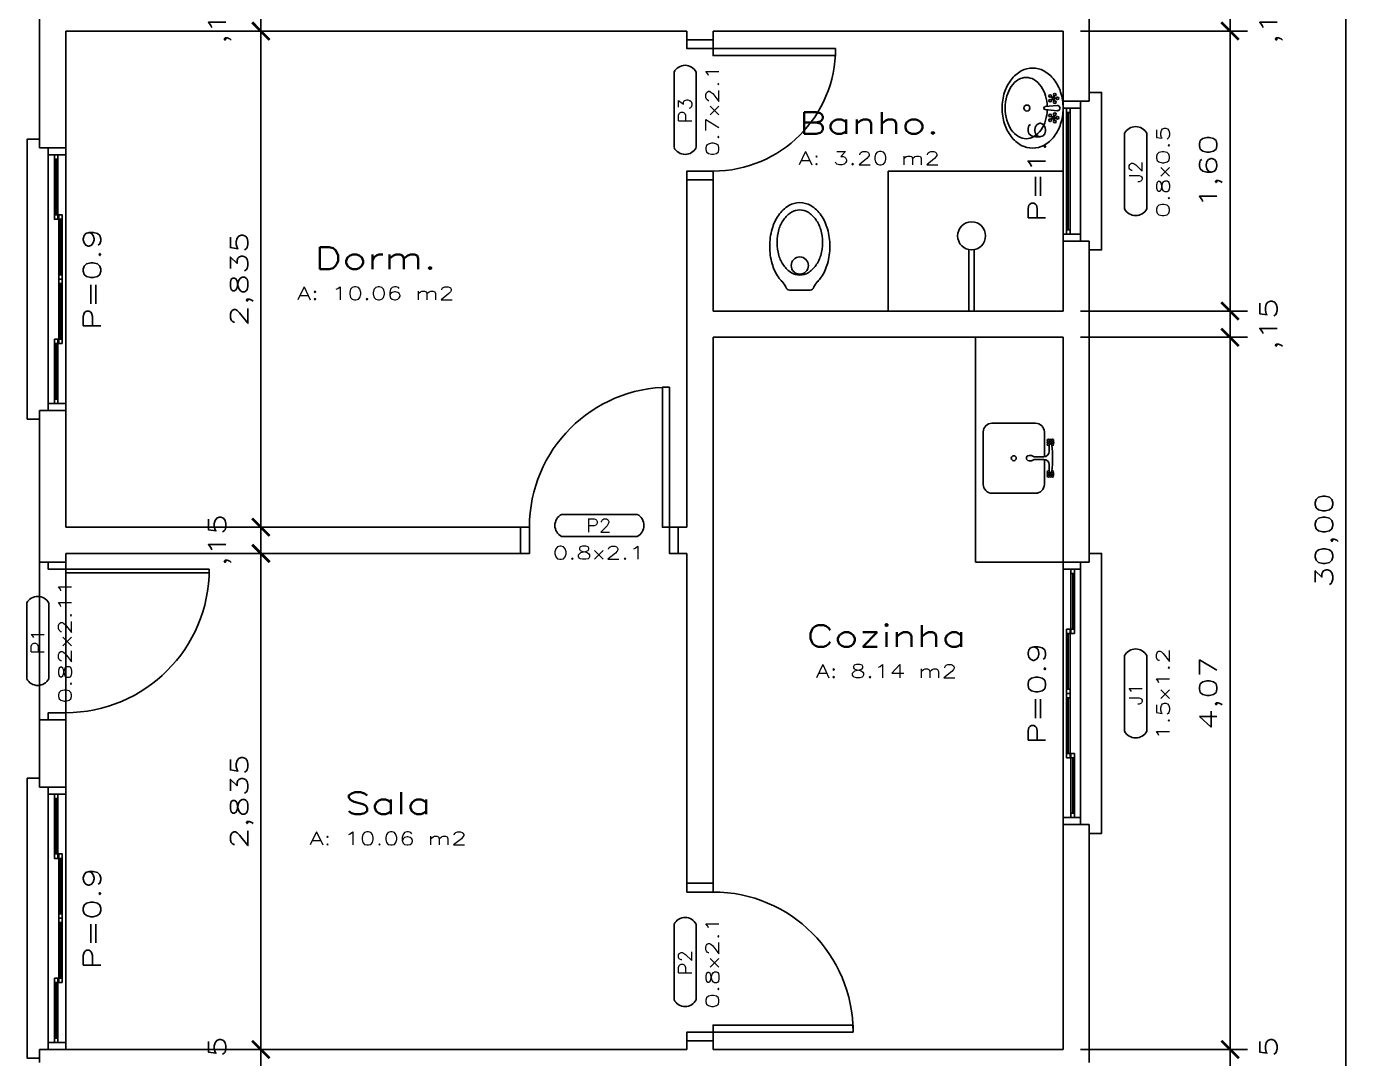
# Model space of a CAD drawing. Extents: x 241 to 398, y 106 to 179.
# Drawn here: x 246.91 to 254.55, y 157.18 to 163.07 of the extents above; entities that cross this region are included whole.
import ezdxf
from ezdxf.enums import TextEntityAlignment as Align

# ---------------------------------------------------------------- set-up
doc = ezdxf.new("R2010")
doc.units = 0
doc.layers.get('0').update_dxf_attribs({"linetype": 'CONTINUOUS'})
doc.layers.get('DEFPOINTS').update_dxf_attribs({"linetype": 'CONTINUOUS'})
for name, color, linetype in [('APARELHOS', 8, 'CONTINUOUS'), ('COTAS', 7, 'CONTINUOUS'), ('ESPECARQ', 7, 'CONTINUOUS'), ('ESQUADRIA', 3, 'CONTINUOUS'), ('MOBIL_I', 8, 'CONTINUOUS'), ('PAREDE', 5, 'CONTINUOUS'), ('UNIDADE', 4, 'CONTINUOUS'), ('VIDRO', 1, 'CONTINUOUS')]:
    doc.layers.add(name, color=color, linetype=linetype)
doc.styles.add('REGUA100', font='romans.shx', dxfattribs={"width": 1.4})
doc.styles.add('REGUA60', font='romans.shx', dxfattribs={"width": 1.4})
doc.styles.add('REGUA80', font='romans.shx', dxfattribs={"width": 1.4})
doc.styles.get("Standard").update_dxf_attribs({"font": 'ISOCP'})
doc.dimstyles.new('ISO-25', dxfattribs={"dimtxt": 2.5, "dimasz": 2.5, "dimexe": 1.25, "dimexo": 0.625, "dimtad": 1, "dimdec": 4, "dimdsep": 46, "dimlunit": 6, "dimtxsty": 'Standard', "dimcen": 2.5, "dimadec": 0, "dimazin": 0, "dimtfac": 1, "dimtdec": 4, "dimtmove": 0, "dimatfit": 3, "dimfxl": 0, "dimtolj": 1, "dimtzin": 0, "dimarcsym": 0})

# ---------------------------------------------------------------- blocks, each defined once
blk = doc.blocks.new('INDESQ2')
at = {"color": 0, "linetype": 'ByBlock'}
for p, q in [((4.32, 2.96), (-4.32, 2.96)), ((-4.32, 0.44), (4.32, 0.44))]:
    blk.add_line(p, q, dxfattribs=at)
at = {"color": 0}
for centre, start, end in [((-3.67, 1.7), 117.3654, 242.6346), ((3.67, 1.7), 297.3654, 62.6346)]:
    blk.add_arc(centre, 1.42, start, end, dxfattribs=at)
at = {"style": 'REGUA60', "width": 1.4, "flags": 9}
blk.add_attdef('LOCAL', text='', height=1.5, dxfattribs=at).set_placement((-0.08, -4.35), align=Align.CENTER)
at = {"layer": 'ESPECARQ', "color": 0, "style": 'REGUA60'}
for tag, width, p in [('COD', 1.1, (-0.08, 0.95)), ('DIM', 1.4, (-0.08, -2.17))]:
    blk.add_attdef(tag, text='', height=1.5, dxfattribs=dict(at, width=width)).set_placement(p, align=Align.CENTER)
blk = doc.blocks.new('CUBACOZ')
at = {"layer": 'APARELHOS'}
for p, q in [((-0.1515, 0.1741), (-0.0096, 0.1741)), ((-0.1045, 0.2035), (-0.0987, 0.2093)), ((-0.0987, 0.2093), (-0.1044, 0.215)), ((-0.0916, 0.2164), (-0.0978, 0.2225)), ((-0.0973, 0.1965), (-0.0916, 0.2022)), ((-0.0916, 0.2164), (-0.0858, 0.2221)), ((-0.0916, 0.2022), (-0.0857, 0.1963)), ((-0.0845, 0.2093), (-0.0788, 0.215)), ((-0.0845, 0.2093), (-0.0786, 0.2034)), ((-0.0749, 0.2018), (-0.0395, 0.2018)), ((-0.0095, 0.1165), (-0.0095, 0.1718)), ((0.0055, 0.1741), (0.1485, 0.1741)), ((0.0055, 0.1165), (0.0055, 0.1718)), ((0.0355, 0.2018), (0.0715, 0.2018)), ((0.0755, 0.2034), (0.0813, 0.2092)), ((0.0813, 0.2092), (0.0756, 0.2149)), ((0.0884, 0.2162), (0.0822, 0.2224)), ((0.0827, 0.1964), (0.0884, 0.2021)), ((0.0884, 0.2162), (0.0942, 0.222)), ((0.0884, 0.2021), (0.0943, 0.1962)), ((0.0955, 0.2092), (0.1011, 0.2149)), ((0.0955, 0.2092), (0.1014, 0.2033)), ((-0.2015, -0.1253), (-0.2015, 0.1241)), ((-0.017, 0.1015), (-0.0095, 0.1165)), ((-0.017, 0.0865), (-0.017, 0.1015)), ((0.013, 0.1015), (0.0055, 0.1165)), ((0.013, 0.0865), (0.013, 0.1015)), ((0.1985, 0.1241), (0.1985, -0.1253)), ((-0.1515, -0.1753), (0.1485, -0.1753))]:
    blk.add_line(p, q, dxfattribs=at)
for centre, radius in [((-0.1038, 0.2212), 0.0062), ((-0.1034, 0.1974), 0.0062), ((-0.0916, 0.2092), 0.00508), ((-0.0797, 0.2211), 0.0062), ((-0.0796, 0.1972), 0.0062), ((0.0761, 0.2211), 0.0062), ((0.0765, 0.1973), 0.0062), ((0.0884, 0.2091), 0.00508), ((0.1003, 0.221), 0.0062), ((0.1004, 0.1971), 0.0062), ((-0.0015, -0.0003), 0.0143)]:
    blk.add_circle(centre, radius, dxfattribs=at)
for centre, radius, start, end in [((-0.1515, 0.1241), 0.05, 90, 180), ((-0.0869, 0.2096), 0.0229, 161.72558, 199.74671), ((-0.0921, 0.2124), 0.0153, 59.57179, 120.42821), ((-0.0916, 0.2065), 0.0156, 241.28233, 298.71767), ((-0.0018, -0.4129), 0.6339, 83.34453, 96.65547), ((-0.0395, 0.1718), 0.03, 0, 90), ((0.0355, 0.1718), 0.03, 90, 180), ((0.0879, 0.2123), 0.0153, 59.57179, 120.42821), ((0.0884, 0.2064), 0.0156, 241.28233, 298.71767), ((0.0878, 0.2091), 0.0188, 335.24621, 23.31831), ((0.1485, 0.1241), 0.05, 0, 90), ((-0.002, 0.0865), 0.015, 180, 0), ((-0.1515, -0.1253), 0.05, 180, 270), ((0.1485, -0.1253), 0.05, 270, 0)]:
    blk.add_arc(centre, radius, start, end, dxfattribs=at)
blk = doc.blocks.new('INDUNI1')
at = {"color": 0, "style": 'REGUA100', "width": 1.4, "flags": 8}
for tag, p in [('NOME1', (0, 0)), ('NOME2', (0, -4.29))]:
    blk.add_attdef(tag, text='', height=2.5, dxfattribs=at).set_placement(p, align=Align.CENTER)
at = {"layer": 'ESPECARQ', "style": 'REGUA60', "width": 1.4}
blk.add_attdef('AREA', text='', height=1.5, dxfattribs=at).set_placement((0, -7.81), align=Align.CENTER)
at = {"layer": 'ESPECARQ', "style": 'REGUA60', "width": 1.4, "flags": 8}
for tag, p in [('PISO', (0, -10.31)), ('REVPAR', (0, -12.81)), ('PEDIR', (0, -15.31))]:
    blk.add_attdef(tag, text='', height=1.5, dxfattribs=at).set_placement(p, align=Align.CENTER)
blk = doc.blocks.new('LAVAT')
for p, q in [((-10.1, -2.8), (-8.9, -3.2)), ((-10, -2.4), (-8.7, -2.8)), ((-9.4, -4.9), (-8.6, -3.8)), ((-9.1, -5.2), (-8.3, -4.1)), ((-8.2, -1), (-8.2, -2.4)), ((-7.8, -1), (-7.8, -2.4)), ((-6.8, -5.2), (-7.6, -4.1)), ((-6.5, -4.9), (-7.3, -3.8)), ((-5.9, -2.4), (-7.2, -2.8)), ((-5.8, -2.8), (-7.1, -3.2)), ((-2.1, -0.2), (-1.2, -10.1)), ((2.1, -0.2), (1.2, -10.1)), ((5.8, -2.8), (7.1, -3.2)), ((5.9, -2.4), (7.2, -2.8)), ((6.5, -4.9), (7.3, -3.8)), ((6.8, -5.2), (7.6, -4.1)), ((7.8, -1), (7.8, -2.4)), ((8.2, -1), (8.2, -2.4)), ((9.1, -5.2), (8.3, -4.1)), ((9.4, -4.9), (8.6, -3.8)), ((10, -2.4), (8.7, -2.8)), ((10.1, -2.8), (8.9, -3.2))]:
    blk.add_line(p, q)
blk.add_lwpolyline([(0, 4.6, 0.076419), (-12.9, 2.6, 0.086454), (-23.1, -2.7, 0.105866), (-30.4, -11.2, 0.125365), (-32.7, -20.3, 0.125365), (-30.4, -29.5, 0.105866), (-23.1, -37.9, 0.086454), (-12.9, -43.2, 0.076419), (0, -45.2, 0.076419), (12.9, -43.2, 0.086454), (23.1, -37.9, 0.105866), (30.4, -29.5, 0.125365), (32.7, -20.3, 0.125365), (30.4, -11.2, 0.105866), (23.1, -2.7, 0.086454), (12.9, 2.6, 0.076419)], format="xyb", close=True)
for points in [[(-25, -25.5, 0.136248), (-23.3, -31.7, 0.106961), (-17.7, -37.7, 0.081463), (-9.9, -41.3, 0.069558), (0, -42.7, 0.069558), (9.9, -41.3, 0.081463), (17.7, -37.7, 0.106961), (23.3, -31.7, 0.136248), (25, -25.5, 0.136248), (23.3, -19.3, 0.106961), (17.7, -13.3, 0.081463), (9.9, -9.7, 0.060346), (1.3, -8.3, 0.069558)], [(-1.3, -8.3, 0.060346), (-9.9, -9.7, 0.081463), (-17.7, -13.3, 0.106961), (-23.3, -19.3, 0.136248), (-25, -25.5, 0.136248)]]:
    blk.add_lwpolyline(points, format="xyb")
for centre, radius in [((-8, 0), 1.05), ((8, 0), 1.05), ((-11, -2.2), 1.05), ((-9.9, -5.9), 1.05), ((-8, -3.2), 0.904), ((-6.1, -5.9), 1.05), ((-4.9, -2.2), 1.05), ((4.9, -2.2), 1.05), ((6.1, -5.9), 1.05), ((8, -3.2), 0.904), ((9.9, -5.9), 1.05), ((11, -2.2), 1.05), ((0, -25), 2.5)]:
    blk.add_circle(centre, radius)
for centre, radius, start, end in [((0, 0), 2.11, 354.4166, 185.8913), ((0, -10), 1.16, 185.4287, 354.7356)]:
    blk.add_arc(centre, radius, start, end)
blk = doc.blocks.new('VASO')
for p in [(-5.96, 0), (5.96, 0)]:
    blk.add_line(p, (0, 0))
for points in [[(0, 50, 0.136248), (-6.22, 48.27, 0.106961), (-12.17, 42.68, 0.081463), (-15.82, 34.92, 0.069558), (-17.21, 25, 0.069558), (-15.82, 15.08, 0.081463), (-12.17, 7.32, 0.040842), (-10.18, 4.88, 0.136248)], [(10.26, 4.96, 0.039379), (12.17, 7.32, 0.081463), (15.82, 15.08, 0.069558), (17.21, 25, 0.069558), (15.82, 34.92, 0.081463), (12.17, 42.68, 0.106961), (6.22, 48.27, 0.136248), (0, 50, 0.136248)]]:
    blk.add_lwpolyline(points, format="xyb")
blk.add_lwpolyline([(-0.01, 45.77, 0.134521), (-4.72, 44.48, 0.106852), (-9.2, 40.33, 0.08225), (-11.96, 34.56, 0.070585), (-13, 27.19, 0.070585), (-11.96, 19.82, 0.08225), (-9.2, 14.05, 0.106852), (-4.72, 9.9, 0.134521), (-0.01, 8.61, 0.134521), (4.69, 9.9, 0.106852), (9.17, 14.05, 0.08225), (11.93, 19.82, 0.070585), (12.97, 27.19, 0.070585), (11.93, 34.56, 0.08225), (9.17, 40.33, 0.106852), (4.69, 44.48, 0.134521)], format="xyb", close=True)
blk.add_circle((-0.01, 14.04), 4.93)
for centre, radius, start, end in [((-21.76, -5.8), 15.76, 27.89368, 42.68741), ((-5.96, 2), 2, 186.21105, 270), ((5.96, 2), 2, 270, 353.78895), ((21.76, -5.8), 15.76, 137.31259, 152.10632)]:
    blk.add_arc(centre, radius, start, end)
blk = doc.blocks.new('VASOSANIT2')
at = {"layer": 'APARELHOS', "ltscale": 10, "xscale": 0.01, "yscale": 0.01, "zscale": 0.01}
blk.add_blockref('VASO', (-0.0298, 0), dxfattribs=at)
blk = doc.blocks.new('CHUVA')
at = {"layer": 'APARELHOS'}
for p, q in [((-0.03, -0.35), (-0.03, 0)), ((0, -0.35), (0, 0))]:
    blk.add_line(p, q, dxfattribs=at)
blk.add_circle((-0.015, -0.43), 0.08, dxfattribs=at)
blk = doc.blocks.new('_ARCHTICK')
at = {"color": 0, "linetype": 'ByBlock', "const_width": 0.15}
blk.add_lwpolyline([(-0.5, -0.5), (0.5, 0.5)], dxfattribs=at)
blk = doc.blocks.new('*D62')
at = {"color": 1, "linetype": 'ByBlock', "transparency": 16777216}
for p, q in [((252.9371, 157.2278), (253.8915, 157.2278)), ((253.7915, 156.9778), (253.7915, 157.2278))]:
    blk.add_line(p, q, dxfattribs=at)
at = {"layer": 'DEFPOINTS', "color": 0, "linetype": 'ByBlock', "transparency": 16777216}
for p in [(252.8371, 157.2278, -3.35), (253.7915, 157.2278), (252.8371, 157.0778, -3.35)]:
    blk.add_point(p, dxfattribs=at)
at = {"color": 1, "linetype": 'ByBlock', "transparency": 16777216, "xscale": 0.1, "yscale": 0.1, "zscale": 0.1}
for p, rotation in [((253.7915, 157.2278), 90), ((253.7915, 157.0778), 270)]:
    blk.add_blockref('_ARCHTICK', p, dxfattribs=dict(at, rotation=rotation))
at = {"color": 7, "linetype": 'ByBlock', "transparency": 16777216, "insert": (254.026, 157.1528), "char_height": 0.1, "attachment_point": 5, "rotation": 90, "style": 'REGUA60'}
blk.add_mtext('\\A1;,15', dxfattribs=at)
blk = doc.blocks.new('*D63')
at = {"color": 1, "linetype": 'ByBlock', "transparency": 16777216}
for p, q in [((253.7915, 157.1278), (253.7915, 161.3978)), ((252.9371, 161.2978), (253.8915, 161.2978))]:
    blk.add_line(p, q, dxfattribs=at)
at = {"layer": 'DEFPOINTS', "color": 0, "linetype": 'ByBlock', "transparency": 16777216}
for p in [(252.8371, 161.2978, -3.35), (253.7915, 161.2978), (252.8371, 157.2278, -3.35)]:
    blk.add_point(p, dxfattribs=at)
at = {"color": 1, "linetype": 'ByBlock', "transparency": 16777216, "xscale": 0.1, "yscale": 0.1, "zscale": 0.1}
for p, rotation in [((253.7915, 161.2978), 90), ((253.7915, 157.2278), 270)]:
    blk.add_blockref('_ARCHTICK', p, dxfattribs=dict(at, rotation=rotation))
at = {"color": 7, "linetype": 'ByBlock', "transparency": 16777216, "insert": (253.682, 159.2628), "char_height": 0.1, "attachment_point": 5, "rotation": 90, "style": 'REGUA60'}
blk.add_mtext('\\A1;4,07', dxfattribs=at)
blk = doc.blocks.new('*D64')
at = {"color": 1, "linetype": 'ByBlock', "transparency": 16777216}
for p, q in [((252.9371, 161.4478), (253.8915, 161.4478)), ((253.7915, 161.1978), (253.7915, 161.4478))]:
    blk.add_line(p, q, dxfattribs=at)
at = {"layer": 'DEFPOINTS', "color": 0, "linetype": 'ByBlock', "transparency": 16777216}
for p in [(252.8371, 161.4478, -3.35), (253.7915, 161.4478), (252.8371, 161.2978, -3.35)]:
    blk.add_point(p, dxfattribs=at)
at = {"color": 1, "linetype": 'ByBlock', "transparency": 16777216, "xscale": 0.1, "yscale": 0.1, "zscale": 0.1}
for p, rotation in [((253.7915, 161.4478), 90), ((253.7915, 161.2978), 270)]:
    blk.add_blockref('_ARCHTICK', p, dxfattribs=dict(at, rotation=rotation))
at = {"color": 7, "linetype": 'ByBlock', "transparency": 16777216, "insert": (254.026, 161.3728), "char_height": 0.1, "attachment_point": 5, "rotation": 90, "style": 'REGUA60'}
blk.add_mtext('\\A1;,15', dxfattribs=at)
blk = doc.blocks.new('*D65')
at = {"color": 1, "linetype": 'ByBlock', "transparency": 16777216}
for p, q in [((253.7915, 161.3478), (253.7915, 163.1478)), ((252.9371, 163.0478), (253.8915, 163.0478))]:
    blk.add_line(p, q, dxfattribs=at)
at = {"layer": 'DEFPOINTS', "color": 0, "linetype": 'ByBlock', "transparency": 16777216}
for p in [(252.8371, 163.0478, -3.35), (253.7915, 163.0478), (252.8371, 161.4478, -3.35)]:
    blk.add_point(p, dxfattribs=at)
at = {"color": 1, "linetype": 'ByBlock', "transparency": 16777216, "xscale": 0.1, "yscale": 0.1, "zscale": 0.1}
for p, rotation in [((253.7915, 163.0478), 90), ((253.7915, 161.4478), 270)]:
    blk.add_blockref('_ARCHTICK', p, dxfattribs=dict(at, rotation=rotation))
at = {"color": 7, "linetype": 'ByBlock', "transparency": 16777216, "insert": (253.682, 162.2478), "char_height": 0.1, "attachment_point": 5, "rotation": 90, "style": 'REGUA60'}
blk.add_mtext('\\A1;1,60', dxfattribs=at)
blk = doc.blocks.new('*D66')
at = {"color": 1, "linetype": 'ByBlock', "transparency": 16777216}
for p, q in [((252.9371, 163.1978), (253.8915, 163.1978)), ((253.7915, 162.9478), (253.7915, 163.1978))]:
    blk.add_line(p, q, dxfattribs=at)
at = {"layer": 'DEFPOINTS', "color": 0, "linetype": 'ByBlock', "transparency": 16777216}
for p in [(252.8371, 163.1978, -3.35), (253.7915, 163.1978), (252.8371, 163.0478, -3.35)]:
    blk.add_point(p, dxfattribs=at)
at = {"color": 1, "linetype": 'ByBlock', "transparency": 16777216, "xscale": 0.1, "yscale": 0.1, "zscale": 0.1}
for p, rotation in [((253.7915, 163.1978), 90), ((253.7915, 163.0478), 270)]:
    blk.add_blockref('_ARCHTICK', p, dxfattribs=dict(at, rotation=rotation))
at = {"color": 7, "linetype": 'ByBlock', "transparency": 16777216, "insert": (254.026, 163.1228), "char_height": 0.1, "attachment_point": 5, "rotation": 90, "style": 'REGUA60'}
blk.add_mtext('\\A1;,15', dxfattribs=at)
blk = doc.blocks.new('*D75')
at = {"color": 1, "linetype": 'ByBlock', "transparency": 16777216}
for p, q in [((254.4529, 175.2378), (254.4529, 145.0378)), ((253.0871, 175.1378), (254.5529, 175.1378)), ((253.0871, 145.1378), (254.5529, 145.1378))]:
    blk.add_line(p, q, dxfattribs=at)
at = {"layer": 'DEFPOINTS', "color": 0, "linetype": 'ByBlock', "transparency": 16777216}
for p in [(252.9871, 175.1378, -3.35), (252.9871, 145.1378, -3.35), (254.4529, 145.1378)]:
    blk.add_point(p, dxfattribs=at)
at = {"color": 1, "linetype": 'ByBlock', "transparency": 16777216, "xscale": 0.1, "yscale": 0.1, "zscale": 0.1}
for p, rotation in [((254.4529, 175.1378), 90), ((254.4529, 145.1378), 270)]:
    blk.add_blockref('_ARCHTICK', p, dxfattribs=dict(at, rotation=rotation))
at = {"color": 7, "linetype": 'ByBlock', "transparency": 16777216, "insert": (254.3434, 160.1378), "char_height": 0.1, "attachment_point": 5, "rotation": 90, "style": 'REGUA60'}
blk.add_mtext('\\A1;30,00', dxfattribs=at)
blk = doc.blocks.new('*D83')
at = {"color": 1, "linetype": 'ByBlock', "transparency": 16777216}
for p, q in [((248.3371, 157.2278), (248.1526, 157.2278)), ((248.2526, 156.9778), (248.2526, 157.2278))]:
    blk.add_line(p, q, dxfattribs=at)
at = {"layer": 'DEFPOINTS', "color": 0, "linetype": 'ByBlock', "transparency": 16777216}
for p in [(248.2526, 157.2278), (248.4371, 157.2278, -3.35), (248.4371, 157.0778, -3.35)]:
    blk.add_point(p, dxfattribs=at)
at = {"color": 1, "linetype": 'ByBlock', "transparency": 16777216, "xscale": 0.1, "yscale": 0.1, "zscale": 0.1}
for p, rotation in [((248.2526, 157.2278), 90), ((248.2526, 157.0778), 270)]:
    blk.add_blockref('_ARCHTICK', p, dxfattribs=dict(at, rotation=rotation))
at = {"color": 7, "linetype": 'ByBlock', "transparency": 16777216, "insert": (248.0181, 157.1528), "char_height": 0.1, "attachment_point": 5, "rotation": 90, "style": 'REGUA60'}
blk.add_mtext('\\A1;,15', dxfattribs=at)
blk = doc.blocks.new('*D84')
at = {"color": 1, "linetype": 'ByBlock', "transparency": 16777216}
for p, q in [((248.2526, 157.1278), (248.2526, 160.1628)), ((248.3371, 160.0628), (248.1526, 160.0628)), ((248.3371, 157.2278), (248.1526, 157.2278))]:
    blk.add_line(p, q, dxfattribs=at)
at = {"layer": 'DEFPOINTS', "color": 0, "linetype": 'ByBlock', "transparency": 16777216}
for p in [(248.2526, 160.0628), (248.4371, 160.0628, -3.35), (248.4371, 157.2278, -3.35)]:
    blk.add_point(p, dxfattribs=at)
at = {"color": 1, "linetype": 'ByBlock', "transparency": 16777216, "xscale": 0.1, "yscale": 0.1, "zscale": 0.1}
for p, rotation in [((248.2526, 160.0628), 90), ((248.2526, 157.2278), 270)]:
    blk.add_blockref('_ARCHTICK', p, dxfattribs=dict(at, rotation=rotation))
at = {"color": 7, "linetype": 'ByBlock', "transparency": 16777216, "insert": (248.1431, 158.6453), "char_height": 0.1, "attachment_point": 5, "rotation": 90, "style": 'REGUA60'}
blk.add_mtext('\\A1;2,835', dxfattribs=at)
blk = doc.blocks.new('*D85')
at = {"color": 1, "linetype": 'ByBlock', "transparency": 16777216}
for p, q in [((248.3371, 160.2128), (248.1526, 160.2128)), ((248.2526, 159.9628), (248.2526, 160.2128))]:
    blk.add_line(p, q, dxfattribs=at)
at = {"layer": 'DEFPOINTS', "color": 0, "linetype": 'ByBlock', "transparency": 16777216}
for p in [(248.2526, 160.2128), (248.4371, 160.2128, -3.35), (248.4371, 160.0628, -3.35)]:
    blk.add_point(p, dxfattribs=at)
at = {"color": 1, "linetype": 'ByBlock', "transparency": 16777216, "xscale": 0.1, "yscale": 0.1, "zscale": 0.1}
for p, rotation in [((248.2526, 160.2128), 90), ((248.2526, 160.0628), 270)]:
    blk.add_blockref('_ARCHTICK', p, dxfattribs=dict(at, rotation=rotation))
at = {"color": 7, "linetype": 'ByBlock', "transparency": 16777216, "insert": (248.0181, 160.1378), "char_height": 0.1, "attachment_point": 5, "rotation": 90, "style": 'REGUA60'}
blk.add_mtext('\\A1;,15', dxfattribs=at)
blk = doc.blocks.new('*D86')
at = {"color": 1, "linetype": 'ByBlock', "transparency": 16777216}
for p, q in [((248.2526, 160.1128), (248.2526, 163.1478)), ((248.3371, 163.0478), (248.1526, 163.0478)), ((248.3371, 160.2128), (248.1526, 160.2128))]:
    blk.add_line(p, q, dxfattribs=at)
at = {"layer": 'DEFPOINTS', "color": 0, "linetype": 'ByBlock', "transparency": 16777216}
for p in [(248.2526, 163.0478), (248.4371, 163.0478, -3.35), (248.4371, 160.2128, -3.35)]:
    blk.add_point(p, dxfattribs=at)
at = {"color": 1, "linetype": 'ByBlock', "transparency": 16777216, "xscale": 0.1, "yscale": 0.1, "zscale": 0.1}
for p, rotation in [((248.2526, 163.0478), 90), ((248.2526, 160.2128), 270)]:
    blk.add_blockref('_ARCHTICK', p, dxfattribs=dict(at, rotation=rotation))
at = {"color": 7, "linetype": 'ByBlock', "transparency": 16777216, "insert": (248.1431, 161.6303), "char_height": 0.1, "attachment_point": 5, "rotation": 90, "style": 'REGUA60'}
blk.add_mtext('\\A1;2,835', dxfattribs=at)
blk = doc.blocks.new('*D87')
at = {"color": 1, "linetype": 'ByBlock', "transparency": 16777216}
for p, q in [((248.3371, 163.1978), (248.1526, 163.1978)), ((248.2526, 162.9478), (248.2526, 163.1978))]:
    blk.add_line(p, q, dxfattribs=at)
at = {"layer": 'DEFPOINTS', "color": 0, "linetype": 'ByBlock', "transparency": 16777216}
for p in [(248.2526, 163.1978), (248.4371, 163.1978, -3.35), (248.4371, 163.0478, -3.35)]:
    blk.add_point(p, dxfattribs=at)
at = {"color": 1, "linetype": 'ByBlock', "transparency": 16777216, "xscale": 0.1, "yscale": 0.1, "zscale": 0.1}
for p, rotation in [((248.2526, 163.1978), 90), ((248.2526, 163.0478), 270)]:
    blk.add_blockref('_ARCHTICK', p, dxfattribs=dict(at, rotation=rotation))
at = {"color": 7, "linetype": 'ByBlock', "transparency": 16777216, "insert": (248.0181, 163.1228), "char_height": 0.1, "attachment_point": 5, "rotation": 90, "style": 'REGUA60'}
blk.add_mtext('\\A1;,15', dxfattribs=at)

msp = doc.modelspace()

# ---------------------------------------------------------------- linework, layer by layer
at = {"layer": 'APARELHOS'}
for p, q in [((251.8371, 161.4478, -3.35), (251.8371, 162.2478, -3.35)), ((252.8371, 162.2478, -3.35), (251.8371, 162.2478, -3.35)), ((252.3371, 161.2978, -3.35), (252.3371, 160.0128, -3.35)), ((252.8371, 160.0128, -3.35), (252.3371, 160.0128, -3.35))]:
    msp.add_line(p, q, dxfattribs=at)
at = {"layer": 'ESQUADRIA', "color": 1}
for p, q in [((252.8371, 162.6078, -3.35), (252.8371, 161.8878, -3.35)), ((252.8571, 162.5828, -3.35), (252.8571, 161.9128, -3.35)), ((252.8771, 162.5828, -3.35), (252.8771, 161.9128, -3.35)), ((252.9371, 162.6078, -3.35), (252.9371, 161.8878, -3.35)), ((247.0371, 160.9203, -3.35), (247.0371, 162.3403, -3.35)), ((247.1371, 160.9203, -3.35), (247.1371, 162.3403, -3.35)), ((247.0721, 161.9978, -3.35), (247.0721, 162.3153, -3.35)), ((247.0921, 161.9978, -3.35), (247.0921, 162.3153, -3.35)), ((247.0971, 161.6553, -3.35), (247.0971, 161.9728, -3.35)), ((247.1171, 161.6553, -3.35), (247.1171, 161.9728, -3.35)), ((247.0971, 161.2878, -3.35), (247.0971, 161.6053, -3.35)), ((247.1171, 161.2878, -3.35), (247.1171, 161.6053, -3.35)), ((247.0721, 160.9453, -3.35), (247.0721, 161.2628, -3.35)), ((247.0921, 160.9453, -3.35), (247.0921, 161.2628, -3.35)), ((247.1371, 159.1528, -3.35), (247.1371, 159.9728, -3.35)), ((252.8371, 159.9728, -3.35), (252.8371, 158.5528, -3.35)), ((252.9371, 159.9728, -3.35), (252.9371, 158.5528, -3.35)), ((252.8821, 159.9478, -3.35), (252.8821, 159.6303, -3.35)), ((252.9021, 159.9478, -3.35), (252.9021, 159.6303, -3.35)), ((252.8571, 159.6053, -3.35), (252.8571, 159.2878, -3.35)), ((252.8771, 159.6053, -3.35), (252.8771, 159.2878, -3.35)), ((252.8571, 159.2378, -3.35), (252.8571, 158.9203, -3.35)), ((252.8771, 159.2378, -3.35), (252.8771, 158.9203, -3.35)), ((252.8821, 158.8953, -3.35), (252.8821, 158.5778, -3.35)), ((252.9021, 158.8953, -3.35), (252.9021, 158.5778, -3.35)), ((247.0371, 157.2678, -3.35), (247.0371, 158.6878, -3.35)), ((247.0721, 158.3453, -3.35), (247.0721, 158.6628, -3.35)), ((247.0921, 158.3453, -3.35), (247.0921, 158.6628, -3.35)), ((247.1371, 157.2678, -3.35), (247.1371, 158.6878, -3.35)), ((247.0971, 158.0028, -3.35), (247.0971, 158.3203, -3.35)), ((247.1171, 158.0028, -3.35), (247.1171, 158.3203, -3.35)), ((247.0971, 157.6353, -3.35), (247.0971, 157.9528, -3.35)), ((247.1171, 157.6353, -3.35), (247.1171, 157.9528, -3.35)), ((247.0721, 157.2928, -3.35), (247.0721, 157.6103, -3.35)), ((247.0921, 157.2928, -3.35), (247.0921, 157.6103, -3.35))]:
    msp.add_line(p, q, dxfattribs=at)
at = {"layer": 'ESQUADRIA', "elevation": -3.35}
for points in [[(250.8371, 162.9978), (250.8371, 162.9478), (250.6871, 162.9478), (250.6871, 162.9978)], [(252.8371, 162.6478), (252.8371, 162.6078), (252.9371, 162.6078), (252.9371, 162.6478)], [(252.9871, 162.6978), (253.0571, 162.6978), (253.0571, 161.7978), (252.9871, 161.7978)], [(246.9871, 160.8303), (246.9171, 160.8303), (246.9171, 162.4303), (246.9871, 162.4303)], [(247.1371, 162.3803), (247.1371, 162.3403), (247.0371, 162.3403), (247.0371, 162.3803)], [(250.8371, 162.1978), (250.8371, 162.2478), (250.6871, 162.2478), (250.6871, 162.1978)], [(252.8371, 161.8478), (252.8371, 161.8878), (252.9371, 161.8878), (252.9371, 161.8478)], [(247.1371, 160.8803), (247.1371, 160.9203), (247.0371, 160.9203), (247.0371, 160.8803)], [(249.7371, 160.0628), (249.7871, 160.0628), (249.7871, 160.2128), (249.7371, 160.2128)], [(250.6371, 160.0628), (250.5871, 160.0628), (250.5871, 160.2128), (250.6371, 160.2128)], [(252.9871, 160.0628), (253.0571, 160.0628), (253.0571, 158.4628), (252.9871, 158.4628)], [(246.9871, 159.1128), (246.9871, 159.1128), (246.9871, 160.0128), (246.9871, 160.0128)], [(247.1371, 160.0128), (247.1371, 159.9728), (247.0371, 159.9728), (247.0371, 160.0128)], [(252.8371, 160.0128), (252.8371, 159.9728), (252.9371, 159.9728), (252.9371, 160.0128)], [(247.1371, 159.1128), (247.1371, 159.1528), (247.0371, 159.1528), (247.0371, 159.1128)], [(246.9871, 157.1778), (246.9171, 157.1778), (246.9171, 158.7778), (246.9871, 158.7778)], [(247.1371, 158.7278), (247.1371, 158.6878), (247.0371, 158.6878), (247.0371, 158.7278)], [(252.8371, 158.5128), (252.8371, 158.5528), (252.9371, 158.5528), (252.9371, 158.5128)], [(250.8371, 158.1778), (250.8371, 158.1278), (250.6871, 158.1278), (250.6871, 158.1778)], [(250.8371, 157.2778), (250.8371, 157.3278), (250.6871, 157.3278), (250.6871, 157.2778)], [(247.1371, 157.2278), (247.1371, 157.2678), (247.0371, 157.2678), (247.0371, 157.2278)]]:
    msp.add_lwpolyline(points, dxfattribs=at)
for points in [[(251.5371, 162.9478), (250.8371, 162.9478), (250.8371, 162.9078), (251.5371, 162.9078)], [(252.8571, 162.6078), (252.8571, 162.5828), (252.8771, 162.5828), (252.8771, 162.6078)], [(247.0721, 162.3403), (247.0721, 162.3153), (247.0921, 162.3153), (247.0921, 162.3403)], [(247.0921, 161.9728), (247.0921, 161.9978), (247.0721, 161.9978), (247.0721, 161.9728)], [(247.0971, 161.9978), (247.0971, 161.9728), (247.1171, 161.9728), (247.1171, 161.9978)], [(252.8771, 161.8878), (252.8771, 161.9128), (252.8571, 161.9128), (252.8571, 161.8878)], [(247.1171, 161.6303), (247.1171, 161.6553), (247.0971, 161.6553), (247.0971, 161.6303)], [(247.0971, 161.6303), (247.0971, 161.6053), (247.1171, 161.6053), (247.1171, 161.6303)], [(247.0721, 161.2878), (247.0721, 161.2628), (247.0921, 161.2628), (247.0921, 161.2878)], [(247.1171, 161.2628), (247.1171, 161.2878), (247.0971, 161.2878), (247.0971, 161.2628)], [(250.5471, 161.0128), (250.5471, 160.2128), (250.5871, 160.2128), (250.5871, 161.0128)], [(247.0921, 160.9203), (247.0921, 160.9453), (247.0721, 160.9453), (247.0721, 160.9203)], [(247.9571, 159.9728), (247.1371, 159.9728), (247.1371, 159.9528), (247.9571, 159.9528)], [(252.8821, 159.9728), (252.8821, 159.9478), (252.9021, 159.9478), (252.9021, 159.9728)], [(252.8571, 159.6303), (252.8571, 159.6053), (252.8771, 159.6053), (252.8771, 159.6303)], [(252.9021, 159.6053), (252.9021, 159.6303), (252.8821, 159.6303), (252.8821, 159.6053)], [(252.8771, 159.2628), (252.8771, 159.2878), (252.8571, 159.2878), (252.8571, 159.2628)], [(252.8571, 159.2628), (252.8571, 159.2378), (252.8771, 159.2378), (252.8771, 159.2628)], [(252.8771, 158.8953), (252.8771, 158.9203), (252.8571, 158.9203), (252.8571, 158.8953)], [(252.8821, 158.9203), (252.8821, 158.8953), (252.9021, 158.8953), (252.9021, 158.9203)], [(247.0721, 158.6878), (247.0721, 158.6628), (247.0921, 158.6628), (247.0921, 158.6878)], [(252.9021, 158.5528), (252.9021, 158.5778), (252.8821, 158.5778), (252.8821, 158.5528)], [(247.0921, 158.3203), (247.0921, 158.3453), (247.0721, 158.3453), (247.0721, 158.3203)], [(247.0971, 158.3453), (247.0971, 158.3203), (247.1171, 158.3203), (247.1171, 158.3453)], [(247.1171, 157.9778), (247.1171, 158.0028), (247.0971, 158.0028), (247.0971, 157.9778)], [(247.0971, 157.9778), (247.0971, 157.9528), (247.1171, 157.9528), (247.1171, 157.9778)], [(247.0721, 157.6353), (247.0721, 157.6103), (247.0921, 157.6103), (247.0921, 157.6353)], [(247.1171, 157.6103), (247.1171, 157.6353), (247.0971, 157.6353), (247.0971, 157.6103)], [(250.8371, 157.3278), (251.6371, 157.3278), (251.6371, 157.3678), (250.8371, 157.3678)], [(247.0921, 157.2678), (247.0921, 157.2928), (247.0721, 157.2928), (247.0721, 157.2678)]]:
    msp.add_lwpolyline(points, close=True, dxfattribs=at)
at = {"layer": 'MOBIL_I'}
for centre, radius, start, end in [((250.8371, 162.9478, -3.35), 0.7, 270, 0), ((250.5871, 160.2128, -3.35), 0.8, 90, 180), ((247.1371, 159.9728, -3.35), 0.82, 270, 0), ((250.8371, 157.3278, -3.35), 0.8, 0, 90)]:
    msp.add_arc(centre, radius, start, end, dxfattribs=at)
at = {"layer": 'PAREDE'}
for p, q in [((246.9871, 162.3803, -3.35), (246.9871, 163.1228, -3.35)), ((252.9871, 163.1228, -3.35), (252.9871, 162.6478, -3.35)), ((247.1371, 163.0478, -3.35), (250.6871, 163.0478, -3.35)), ((247.1371, 162.3803, -3.35), (247.1371, 163.0478, -3.35)), ((250.6871, 162.9978, -3.35), (250.6871, 163.0478, -3.35)), ((250.8371, 163.0478, -3.35), (252.8371, 163.0478, -3.35)), ((250.8371, 162.9978, -3.35), (250.8371, 163.0478, -3.35)), ((252.8371, 163.0478, -3.35), (252.8371, 162.6478, -3.35)), ((250.8371, 162.9978, -3.35), (250.6871, 162.9978, -3.35)), ((252.8371, 162.6478, -3.35), (252.9871, 162.6478, -3.35)), ((247.1371, 162.3803, -3.35), (246.9871, 162.3803, -3.35)), ((250.8371, 162.1978, -3.35), (250.6871, 162.1978, -3.35)), ((250.6871, 161.3728, -3.35), (250.6871, 162.1978, -3.35)), ((250.8371, 161.4478, -3.35), (250.8371, 162.1978, -3.35)), ((252.8371, 161.8478, -3.35), (252.8371, 161.4478, -3.35)), ((252.8371, 161.8478, -3.35), (252.9871, 161.8478, -3.35)), ((252.9871, 161.8478, -3.35), (252.9871, 161.3728, -3.35)), ((250.8371, 161.4478, -3.35), (252.8371, 161.4478, -3.35)), ((250.6871, 160.2128, -3.35), (250.6871, 161.3728, -3.35)), ((252.9871, 161.3728, -3.35), (252.9871, 160.0128, -3.35)), ((250.8371, 161.2978, -3.35), (252.8371, 161.2978, -3.35)), ((250.8371, 160.1378, -3.35), (250.8371, 161.2978, -3.35)), ((252.8371, 161.2978, -3.35), (252.8371, 160.0128, -3.35)), ((247.1371, 160.8803, -3.35), (246.9871, 160.8803, -3.35)), ((246.9871, 160.1378, -3.35), (246.9871, 160.8803, -3.35)), ((247.1371, 160.2128, -3.35), (247.1371, 160.8803, -3.35)), ((247.1371, 160.2128, -3.35), (249.7371, 160.2128, -3.35)), ((249.7371, 160.0628, -3.35), (249.7371, 160.2128, -3.35)), ((250.6371, 160.2128, -3.35), (250.6871, 160.2128, -3.35)), ((250.6371, 160.0628, -3.35), (250.6371, 160.2128, -3.35)), ((246.9871, 160.0128, -3.35), (246.9871, 160.1378, -3.35)), ((250.8371, 158.1778, -3.35), (250.8371, 160.1378, -3.35)), ((247.1371, 160.0128, -3.35), (247.1371, 160.0628, -3.35)), ((247.1371, 160.0628, -3.35), (249.7371, 160.0628, -3.35)), ((250.6371, 160.0628, -3.35), (250.6871, 160.0628, -3.35)), ((250.6871, 158.1778, -3.35), (250.6871, 160.0628, -3.35)), ((247.1371, 160.0128, -3.35), (246.9871, 160.0128, -3.35)), ((252.8371, 160.0128, -3.35), (252.9871, 160.0128, -3.35)), ((247.1371, 159.1128, -3.35), (246.9871, 159.1128, -3.35)), ((246.9871, 158.7278, -3.35), (246.9871, 159.1128, -3.35)), ((247.1371, 158.7278, -3.35), (247.1371, 159.1128, -3.35)), ((247.1371, 158.7278, -3.35), (246.9871, 158.7278, -3.35)), ((252.8371, 158.5128, -3.35), (252.8371, 157.2278, -3.35)), ((252.8371, 158.5128, -3.35), (252.9871, 158.5128, -3.35)), ((252.9871, 158.5128, -3.35), (252.9871, 157.1528, -3.35)), ((250.8371, 158.1778, -3.35), (250.6871, 158.1778, -3.35)), ((247.1371, 157.2278, -3.35), (246.9871, 157.2278, -3.35)), ((246.9871, 157.1528, -3.35), (246.9871, 157.2278, -3.35)), ((250.6871, 157.2278, -3.35), (247.1371, 157.2278, -3.35)), ((247.1371, 157.2278, -3.35), (247.1371, 157.2278, -3.35)), ((250.8371, 157.2778, -3.35), (250.6871, 157.2778, -3.35)), ((250.6871, 157.2278, -3.35), (250.6871, 157.2778, -3.35)), ((250.8371, 157.2278, -3.35), (250.8371, 157.2778, -3.35)), ((252.8371, 157.2278, -3.35), (250.8371, 157.2278, -3.35))]:
    msp.add_line(p, q, dxfattribs=at)
at = {"layer": 'VIDRO'}
for p, q in [((252.8671, 162.5828, -3.35), (252.8671, 161.9128, -3.35)), ((247.0821, 161.9978, -3.35), (247.0821, 162.3153, -3.35)), ((247.1071, 161.6553, -3.35), (247.1071, 161.9728, -3.35)), ((247.1071, 161.2878, -3.35), (247.1071, 161.6053, -3.35)), ((247.0821, 160.9453, -3.35), (247.0821, 161.2628, -3.35)), ((252.8921, 159.9478, -3.35), (252.8921, 159.6303, -3.35)), ((252.8671, 159.6053, -3.35), (252.8671, 159.2878, -3.35)), ((252.8671, 159.2378, -3.35), (252.8671, 158.9203, -3.35)), ((252.8921, 158.8953, -3.35), (252.8921, 158.5778, -3.35)), ((247.0821, 158.3453, -3.35), (247.0821, 158.6628, -3.35)), ((247.1071, 158.0028, -3.35), (247.1071, 158.3203, -3.35)), ((247.1071, 157.6353, -3.35), (247.1071, 157.9528, -3.35)), ((247.0821, 157.2928, -3.35), (247.0821, 157.6103, -3.35))]:
    msp.add_line(p, q, dxfattribs=at)

# ---------------------------------------------------------------- block references
at = {"layer": 'APARELHOS', "xscale": 0.006999999999999999, "yscale": 0.006999999999999999, "zscale": 0.006999999999999999, "rotation": 270}
msp.add_blockref('LAVAT', (252.8051, 162.6078, -3.35), dxfattribs=at)
at = {"layer": 'APARELHOS'}
msp.add_blockref('VASOSANIT2', (251.3623, 161.5678, -3.35), dxfattribs=at)
for name, p, rotation in [('CHUVA', (252.2992, 161.4478, -3.35), 180), ('CUBACOZ', (252.556, 160.6055), 270)]:
    msp.add_blockref(name, p, dxfattribs=dict(at, rotation=rotation))
at = {"layer": 'ESPECARQ', "xscale": 0.05, "yscale": 0.05, "zscale": 0.05, "rotation": 90}
for p, values in [((250.7621, 162.5978, -3.35), {'COD': 'P3', 'DIM': '0.7x2.1'}), ((253.3371, 162.2478, -3.35), {'COD': 'J2', 'DIM': '0.8x0.5'}), ((247.0621, 159.5628, -3.35), {'COD': 'P1', 'DIM': '0.82x2.11'}), ((253.3371, 159.2628, -3.35), {'COD': 'J1', 'DIM': '1.5x1.2'}), ((250.7621, 157.7278, -3.35), {'COD': 'P2', 'DIM': '0.8x2.1'})]:
    msp.add_blockref('INDESQ2', p, dxfattribs=at).add_auto_attribs(values)
at = {"layer": 'ESPECARQ', "xscale": 0.05, "yscale": 0.05, "zscale": 0.05}
msp.add_blockref('INDESQ2', (250.1871, 160.1378, -3.35), dxfattribs=at).add_auto_attribs({'COD': 'P2', 'DIM': '0.8x2.1'})
at = {"layer": 'UNIDADE', "xscale": 0.05, "yscale": 0.05, "zscale": 0.05}
for p, values in [((251.7295, 162.6745, -3.35), {'NOME2': 'Banho.', 'AREA': 'A: 3.20 m2'}), ((248.9085, 161.9025, -3.35), {'NOME2': 'Dorm.', 'AREA': 'A: 10.06 m2'}), ((251.8278, 159.7433, -3.35), {'NOME2': 'Cozinha', 'AREA': 'A: 8.14 m2'}), ((248.9796, 158.7871, -3.35), {'NOME2': 'Sala', 'AREA': 'A: 10.06 m2'})]:
    msp.add_blockref('INDUNI1', p, dxfattribs=at).add_auto_attribs(values)

# ---------------------------------------------------------------- texts
at = {"layer": 'ESPECARQ', "style": 'REGUA80', "width": 1.4}
for s, p in [('P=1.6', (252.6871, 162.2478, -3.35)), ('P=0.9', (247.2871, 161.6303, -3.35)), ('P=0.9', (252.6871, 159.2628, -3.35)), ('P=0.9', (247.2871, 157.9778, -3.35))]:
    msp.add_text(s, height=0.1, rotation=90, dxfattribs=at).set_placement(p, align=Align.MIDDLE)

# ---------------------------------------------------------------- dimensions: what is measured, and where the dimension line sits
at = {"layer": 'COTAS'}
for base, p1, p2, override, picture, middle in [((254.4529, 145.1378), (252.9871, 175.1378, -3.35), (252.9871, 145.1378, -3.35), {"dimtxt": 0.1, "dimasz": 0.1, "dimexe": 0.1, "dimexo": 0.1, "dimgap": 0.05, "dimdec": 2, "dimzin": 4, "dimtxsty": 'REGUA60', "dimblk1": 'ARCHTICK', "dimblk2": 'ARCHTICK', "dimsah": 1, "dimcen": 0.1, "dimdle": 0.1, "dimclrd": 1, "dimclre": 1, "dimclrt": 7, "dimtofl": 0, "dimtmove": 2}, '*D75', (254.3434, 160.1378)), ((248.2526, 163.1978), (248.4371, 163.0478, -3.35), (248.4371, 163.1978, -3.35), {"dimtxt": 0.1, "dimasz": 0.1, "dimexe": 0.1, "dimexo": 0.1, "dimgap": 0.05, "dimdec": 2, "dimzin": 4, "dimtxsty": 'REGUA60', "dimblk1": 'ARCHTICK', "dimblk2": 'ARCHTICK', "dimsah": 1, "dimcen": 0.1, "dimdle": 0.1, "dimse1": 1, "dimclrd": 1, "dimclre": 1, "dimclrt": 7, "dimtofl": 0, "dimtmove": 2}, '*D87', (248.0181, 163.1228)), ((253.7915, 163.1978), (252.8371, 163.0478, -3.35), (252.8371, 163.1978, -3.35), {"dimtxt": 0.1, "dimasz": 0.1, "dimexe": 0.1, "dimexo": 0.1, "dimgap": 0.05, "dimdec": 2, "dimzin": 4, "dimtxsty": 'REGUA60', "dimblk1": 'ARCHTICK', "dimblk2": 'ARCHTICK', "dimsah": 1, "dimcen": 0.1, "dimdle": 0.1, "dimse1": 1, "dimclrd": 1, "dimclre": 1, "dimclrt": 7, "dimtofl": 0, "dimtmove": 2}, '*D66', (254.026, 163.1228)), ((248.2526, 163.0478), (248.4371, 160.2128, -3.35), (248.4371, 163.0478, -3.35), {"dimtxt": 0.1, "dimasz": 0.1, "dimexe": 0.1, "dimexo": 0.1, "dimgap": 0.05, "dimdec": 3, "dimzin": 4, "dimtxsty": 'REGUA60', "dimblk1": 'ARCHTICK', "dimblk2": 'ARCHTICK', "dimsah": 1, "dimcen": 0.1, "dimdle": 0.1, "dimclrd": 1, "dimclre": 1, "dimclrt": 7, "dimtofl": 0, "dimtmove": 2}, '*D86', (248.1431, 161.6303)), ((253.7915, 163.0478), (252.8371, 161.4478, -3.35), (252.8371, 163.0478, -3.35), {"dimtxt": 0.1, "dimasz": 0.1, "dimexe": 0.1, "dimexo": 0.1, "dimgap": 0.05, "dimdec": 2, "dimzin": 4, "dimtxsty": 'REGUA60', "dimblk1": 'ARCHTICK', "dimblk2": 'ARCHTICK', "dimsah": 1, "dimcen": 0.1, "dimdle": 0.1, "dimse1": 1, "dimclrd": 1, "dimclre": 1, "dimclrt": 7, "dimtofl": 0, "dimtmove": 2}, '*D65', (253.682, 162.2478)), ((253.7915, 161.4478), (252.8371, 161.2978, -3.35), (252.8371, 161.4478, -3.35), {"dimtxt": 0.1, "dimasz": 0.1, "dimexe": 0.1, "dimexo": 0.1, "dimgap": 0.05, "dimdec": 2, "dimzin": 4, "dimtxsty": 'REGUA60', "dimblk1": 'ARCHTICK', "dimblk2": 'ARCHTICK', "dimsah": 1, "dimcen": 0.1, "dimdle": 0.1, "dimse1": 1, "dimclrd": 1, "dimclre": 1, "dimclrt": 7, "dimtofl": 0, "dimtmove": 2}, '*D64', (254.026, 161.3728)), ((253.7915, 161.2978), (252.8371, 157.2278, -3.35), (252.8371, 161.2978, -3.35), {"dimtxt": 0.1, "dimasz": 0.1, "dimexe": 0.1, "dimexo": 0.1, "dimgap": 0.05, "dimdec": 2, "dimzin": 4, "dimtxsty": 'REGUA60', "dimblk1": 'ARCHTICK', "dimblk2": 'ARCHTICK', "dimsah": 1, "dimcen": 0.1, "dimdle": 0.1, "dimse1": 1, "dimclrd": 1, "dimclre": 1, "dimclrt": 7, "dimtofl": 0, "dimtmove": 2}, '*D63', (253.682, 159.2628)), ((248.2526, 160.2128), (248.4371, 160.0628, -3.35), (248.4371, 160.2128, -3.35), {"dimtxt": 0.1, "dimasz": 0.1, "dimexe": 0.1, "dimexo": 0.1, "dimgap": 0.05, "dimdec": 2, "dimzin": 4, "dimtxsty": 'REGUA60', "dimblk1": 'ARCHTICK', "dimblk2": 'ARCHTICK', "dimsah": 1, "dimcen": 0.1, "dimdle": 0.1, "dimse1": 1, "dimclrd": 1, "dimclre": 1, "dimclrt": 7, "dimtofl": 0, "dimtmove": 2}, '*D85', (248.0181, 160.1378)), ((248.2526, 160.0628), (248.4371, 157.2278, -3.35), (248.4371, 160.0628, -3.35), {"dimtxt": 0.1, "dimasz": 0.1, "dimexe": 0.1, "dimexo": 0.1, "dimgap": 0.05, "dimdec": 3, "dimzin": 4, "dimtxsty": 'REGUA60', "dimblk1": 'ARCHTICK', "dimblk2": 'ARCHTICK', "dimsah": 1, "dimcen": 0.1, "dimdle": 0.1, "dimclrd": 1, "dimclre": 1, "dimclrt": 7, "dimtofl": 0, "dimtmove": 2}, '*D84', (248.1431, 158.6453)), ((248.2526, 157.2278), (248.4371, 157.0778, -3.35), (248.4371, 157.2278, -3.35), {"dimtxt": 0.1, "dimasz": 0.1, "dimexe": 0.1, "dimexo": 0.1, "dimgap": 0.05, "dimdec": 2, "dimzin": 4, "dimtxsty": 'REGUA60', "dimblk1": 'ARCHTICK', "dimblk2": 'ARCHTICK', "dimsah": 1, "dimcen": 0.1, "dimdle": 0.1, "dimse1": 1, "dimclrd": 1, "dimclre": 1, "dimclrt": 7, "dimtofl": 0, "dimtmove": 2}, '*D83', (248.0181, 157.1528)), ((253.7915, 157.2278), (252.8371, 157.0778, -3.35), (252.8371, 157.2278, -3.35), {"dimtxt": 0.1, "dimasz": 0.1, "dimexe": 0.1, "dimexo": 0.1, "dimgap": 0.05, "dimdec": 2, "dimzin": 4, "dimtxsty": 'REGUA60', "dimblk1": 'ARCHTICK', "dimblk2": 'ARCHTICK', "dimsah": 1, "dimcen": 0.1, "dimdle": 0.1, "dimse1": 1, "dimclrd": 1, "dimclre": 1, "dimclrt": 7, "dimtofl": 0, "dimtmove": 2}, '*D62', (254.026, 157.1528))]:
    dim = msp.add_linear_dim(base=base, p1=p1, p2=p2, angle=90, dimstyle='ISO-25', override=override, dxfattribs=at)
    dim.commit()
    dim.dimension.update_dxf_attribs({"geometry": picture, "text_midpoint": middle})

doc.saveas('drawing.dxf')
